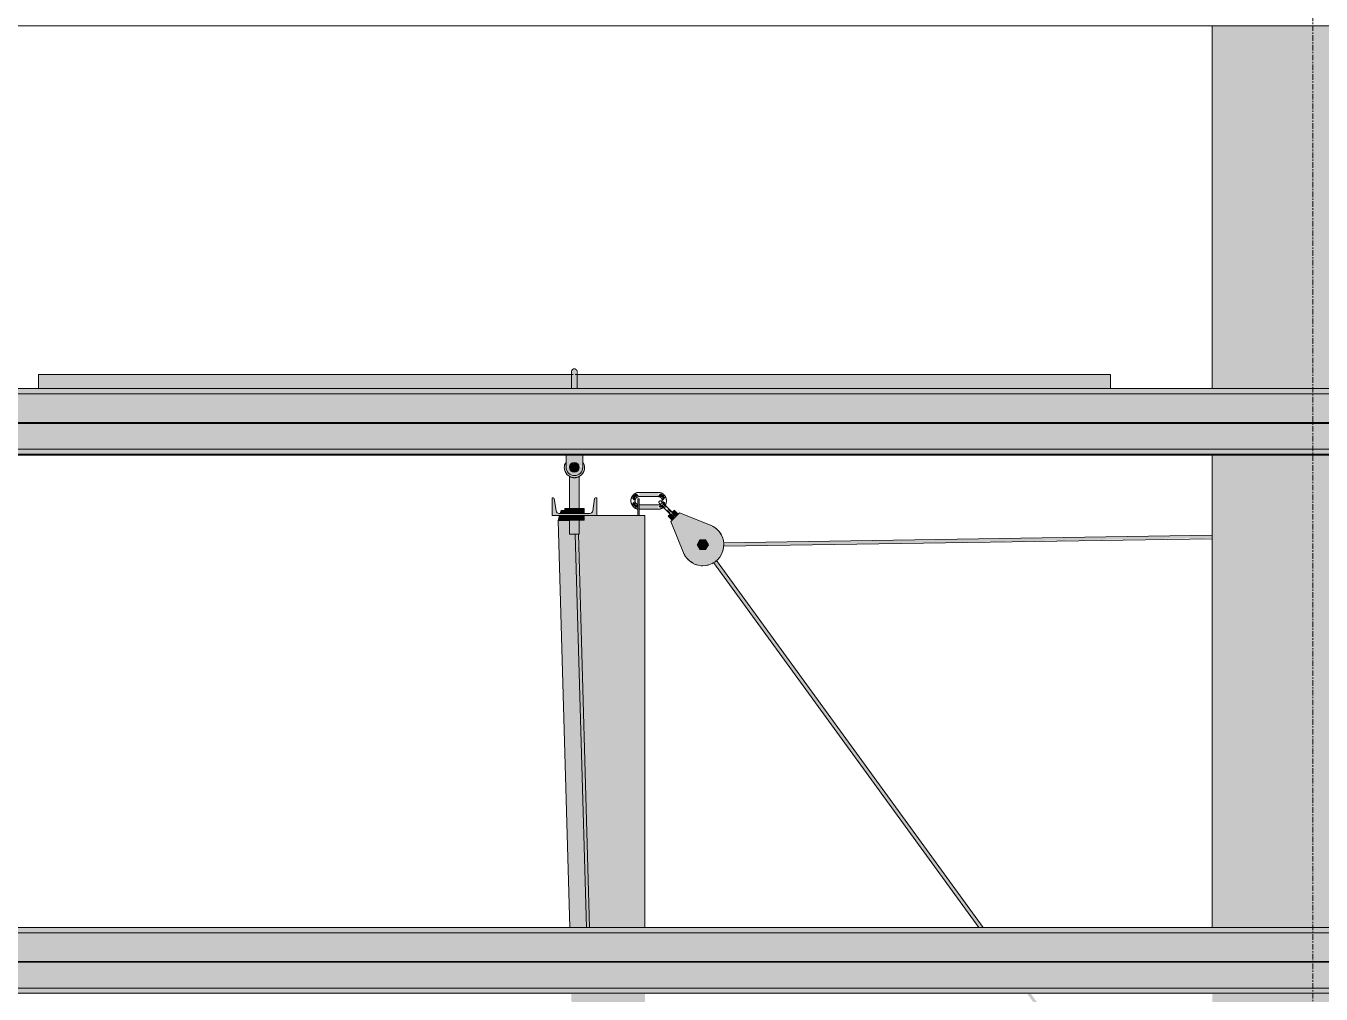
# Model space of a CAD drawing. Header units: inches. Extents: x 20426 to 92531, y -195 to 750.
# Drawn here: x 26651 to 26767, y 238.5 to 325.2 of the extents above; entities that cross this region are included whole.
import ezdxf

# ---------------------------------------------------------------- set-up
doc = ezdxf.new("R2010")
doc.units = ezdxf.units.IN
doc.header["$MEASUREMENT"] = 0
doc.linetypes.add('Grid Line 1_2_', pattern=[0.875, 0.5, -0.125, 0.125, -0.125])
for name, color, linetype, lineweight in [('A-GLAZ-CWMG', 51, 'Continuous', 9), ('Q-SPCQ', 91, 'Continuous', 9), ('S-BEAM', 12, 'Continuous', 9), ('S-COLS', 52, 'Continuous', 9), ('S-GRID', 1, 'Continuous', 9)]:
    doc.layers.add(name, color=color, linetype=linetype, lineweight=lineweight)

# ---------------------------------------------------------------- blocks, each defined once
blk = doc.blocks.new('Girt_Z - 8_D-757207-Elevation - South')
at = {"layer": 'S-BEAM'}
h = blk.add_hatch(color=256, dxfattribs=at)
h.paths.add_polyline_path([(25949.14, 244), (25971.39, 244), (25971.39, 244.48), (25890.95, 244.48), (25890.95, 244), (25914.59, 244)], flags=0)
h.paths.add_polyline_path([(24774.17, 244), (25830.8, 244), (25830.8, 244.48), (22795.77, 244.48), (22795.77, 244), (24765.53, 244)], flags=0)
h = blk.add_hatch(color=256, dxfattribs=at)
h.paths.add_polyline_path([(25707.24, 241.63), (25830.8, 241.63), (25830.8, 244), (22795.77, 244), (22795.77, 241.63), (25672.68, 241.63)], flags=0)
h.paths.add_polyline_path([(25925.06, 241.63), (25925.06, 242.13), (25971.39, 242.13), (25971.39, 244), (25890.95, 244), (25890.95, 241.63), (25914.59, 241.63)], flags=0)
h = blk.add_hatch(color=256, dxfattribs=at)
h.paths.add_polyline_path([(24808.73, 241.45), (25830.8, 241.47), (25830.8, 241.63), (22795.77, 241.63), (22795.77, 241.45), (24774.17, 241.45)], flags=0)
h.paths.add_polyline_path([(25925.06, 241.45), (25925.06, 241.63), (25890.95, 241.63), (25890.95, 241.45), (25914.59, 241.45)], flags=0)
h = blk.add_hatch(color=256, dxfattribs=at)
h.paths.add_polyline_path([(24843.29, 241.37), (25830.8, 241.41), (25830.8, 241.45), (22795.77, 241.41), (22795.77, 241.37), (24808.73, 241.37)], flags=0)
h.paths.add_polyline_path([(25925.06, 241.37), (25925.06, 241.45), (25890.95, 241.41), (25890.95, 241.37), (25914.59, 241.37)], flags=0)
h = blk.add_hatch(color=256, dxfattribs=at)
h.paths.add_polyline_path([(25629.48, 239.05), (25672.77, 239.05), (25672.77, 241.25), (25830.8, 241.25), (25830.8, 241.37), (22795.77, 241.37), (22795.77, 241.25), (22810.02, 241.25), (22810.02, 239.05), (25620.84, 239.05)], flags=0)
h.paths.add_polyline_path([(25890.95, 241.25), (25925.06, 241.25), (25925.06, 241.37), (25890.95, 241.37)], flags=0)
for points in [[(24635.94, 238.6), (25672.77, 238.6), (25672.77, 239.05), (22810.02, 239.05), (22810.02, 238.6), (24566.82, 238.6)], [(25672.77, 238.52), (25672.77, 238.6), (22810.02, 238.6), (22810.02, 238.52), (25672.68, 238.52)]]:
    blk.add_hatch(color=256, dxfattribs=at).paths.add_polyline_path(points, flags=0)
for p, q in [((22795.77, 244.48), (25830.8, 244.48)), ((22795.77, 244), (25830.8, 244)), ((22795.77, 241.45), (25830.8, 241.45)), ((22795.77, 241.37), (25830.8, 241.37)), ((22810.02, 239.05), (25672.77, 239.05)), ((22810.02, 238.6), (25672.77, 238.6))]:
    blk.add_line(p, q, dxfattribs=at)
blk = doc.blocks.new('Girt_Z - 8_D-V30-Elevation - South')
at = {"layer": 'S-BEAM'}
for points in [[(25949.14, 292.25), (25971.39, 292.25), (25971.39, 292.73), (22795.77, 292.73), (22795.77, 292.25), (25931.86, 292.25)], [(25949.14, 289.88), (25971.39, 289.88), (25971.39, 292.25), (22795.77, 292.25), (22795.77, 289.88), (25931.86, 289.88)], [(25003.12, 289.7), (25971.39, 289.72), (25971.39, 289.88), (22795.77, 289.88), (22795.77, 289.7), (24998.8, 289.7)], [(25668.36, 289.62), (25971.39, 289.66), (25971.39, 289.7), (22795.77, 289.66), (22795.77, 289.62), (25666.2, 289.62)], [(25949.14, 287.3), (25971.39, 287.3), (25971.39, 289.62), (22795.77, 289.62), (22795.77, 287.3), (25931.86, 287.3)], [(25949.14, 286.85), (25971.39, 286.85), (25971.39, 287.3), (22795.77, 287.3), (22795.77, 286.85), (25931.86, 286.85)], [(25971.39, 286.77), (25971.39, 286.85), (22795.77, 286.85), (22795.77, 286.77), (25949.14, 286.77)]]:
    blk.add_hatch(color=256, dxfattribs=at).paths.add_polyline_path(points, flags=0)
for p, q in [((22795.77, 292.73), (25971.39, 292.73)), ((22795.77, 292.25), (25971.39, 292.25)), ((22795.77, 289.7), (25971.39, 289.7)), ((22795.77, 289.62), (25971.39, 289.62)), ((22795.77, 287.3), (25971.39, 287.3)), ((22795.77, 286.85), (25971.39, 286.85)), ((22795.77, 286.77), (25971.39, 286.77))]:
    blk.add_line(p, q, dxfattribs=at)
blk = doc.blocks.new('Basketball_Backstop-Performance_Sports_Systems-3103-Ceiling_Hung - 27_-0_ to 27_-11 7_8_-V50-Elevation - South')
at = {"layer": 'Q-SPCQ'}
h = blk.add_hatch(color=256, dxfattribs=at)
h.paths.add_polyline_path([(24708.77, 292.73), (24756.53, 292.77), (24756.54, 293.64), (24756.52, 294), (24708.77, 294), (24708.77, 293.12)], flags=0)
h.paths.add_polyline_path([(24757.01, 292.73), (24804.77, 292.73), (24804.77, 294), (24756.99, 293.97), (24756.98, 293.77), (24757, 292.73)], flags=0)
h = blk.add_hatch(color=256, dxfattribs=at)
h.paths.add_polyline_path([(24756.56, 293.99), (24756.52, 293.99), (24756.54, 293.78)], flags=0)
h.paths.add_polyline_path([(24756.56, 292.73), (24756.77, 292.73), (24756.77, 294.44), (24756.56, 294.38), (24756.54, 294.21), (24756.52, 294.23), (24756.56, 293.99), (24756.53, 292.73), (24756.55, 292.73)], flags=0)
for points in [[(24756.89, 292.73), (24757, 292.73), (24756.99, 293.62), (24756.89, 294.4), (24756.77, 294.44), (24756.77, 292.73)], [(24756.77, 284.75), (24757.14, 284.84), (24757.3, 284.93), (24757.41, 285.03), (24757.55, 285.2), (24757.67, 285.61), (24757.65, 285.83), (24757.61, 285.96), (24757.52, 286.07), (24757.46, 285.42), (24757.3, 285.16), (24756.95, 284.96), (24756.57, 284.96), (24756.23, 285.16), (24756.04, 285.49), (24756.02, 286.1), (24755.98, 286.11), (24755.86, 285.69), (24755.86, 285.61), (24755.89, 285.42), (24756.12, 285.03), (24756.3, 284.88), (24756.39, 284.84), (24756.69, 284.76)], [(24756.65, 285.26), (24756.98, 285.31), (24757.14, 285.47), (24757.14, 285.91), (24756.88, 286.11), (24756.46, 286), (24756.34, 285.8), (24756.34, 285.57), (24756.46, 285.38)], [(24764.27, 283.07), (24764.27, 283.43), (24762.58, 283.38), (24762.58, 283.07)], [(24754.77, 281.37), (24758.77, 281.37), (24758.77, 282.95), (24758.57, 282.88), (24758.36, 281.67), (24758.2, 281.56), (24758.13, 281.55), (24755.27, 281.59), (24755.14, 281.73), (24755.12, 281.79), (24754.96, 282.88), (24754.77, 282.95), (24754.77, 282.67)], [(24756.33, 281.55), (24756.33, 281.99), (24755.9, 281.99), (24755.9, 281.55)], [(24756.89, 281.55), (24757.2, 281.55), (24757.2, 281.99), (24756.33, 281.99), (24756.33, 281.55)], [(24757.2, 281.55), (24757.63, 281.55), (24757.63, 281.99), (24757.2, 281.99)], [(24762.58, 281.37), (24762.58, 282.87), (24762.45, 282.87), (24762.45, 281.37)], [(24764.27, 281.94), (24764.27, 282.31), (24762.58, 282.26), (24762.58, 281.94)], [(24765.47, 281.54), (24765.53, 281.63), (24765.23, 281.94), (24765.12, 281.98), (24765.14, 281.92), (24765.23, 281.78), (24765.43, 281.66), (24765.47, 281.62)], [(24756.33, 280.94), (24756.33, 281.37), (24755.9, 281.37), (24755.9, 280.94)], [(24756.89, 280.94), (24757.2, 280.94), (24757.2, 281.37), (24756.33, 281.37), (24756.33, 280.94)], [(24757.63, 280.94), (24757.63, 281.37), (24757.2, 281.37), (24757.2, 280.94)], [(24765.53, 280.97), (24765.79, 281.22), (24765.47, 281.54), (24765.39, 281.48), (24765.36, 281.5), (24765.18, 281.32), (24765.53, 280.97)], [(24765.79, 281.22), (24766.05, 281.48), (24765.67, 281.81), (24765.54, 281.62), (24765.53, 281.58), (24765.47, 281.54), (24765.56, 281.46)], [(24768.39, 278.53), (24768.48, 278.62), (24768.44, 278.93), (24768.2, 278.99), (24768.09, 278.93), (24768.02, 278.75), (24768.14, 278.53)]]:
    blk.add_hatch(color=256, dxfattribs=at).paths.add_polyline_path(points, flags=0)
h = blk.add_hatch(color=256, dxfattribs=at)
h.paths.add_polyline_path([(24756.77, 284.94), (24757.14, 285.04), (24757.41, 285.31), (24757.52, 285.69), (24757.18, 285.78), (24757.11, 285.43), (24756.89, 285.3), (24756.6, 285.3), (24756.4, 285.48), (24756.34, 285.69), (24756.32, 285.8), (24756.02, 285.63), (24756.12, 285.31), (24756.39, 285.04), (24756.65, 284.95)], flags=0)
h.paths.add_polyline_path([(24756.02, 285.69), (24756.36, 285.82), (24756.55, 286.07), (24756.94, 286.07), (24757.52, 285.69), (24757.52, 286.77), (24756.02, 286.77), (24756.02, 285.76)], flags=0)
h = blk.add_hatch(color=256, dxfattribs=at)
h.paths.add_polyline_path([(24756.77, 279.69), (24756.77, 280.94), (24756.33, 280.94), (24756.39, 279.69), (24756.65, 279.69)], flags=0)
h.paths.add_polyline_path([(24756.36, 281.99), (24756.77, 281.99), (24756.77, 284.75), (24756.39, 284.83), (24756.33, 284.86), (24756.34, 281.99)], flags=0)
h = blk.add_hatch(color=256, dxfattribs=at)
h.paths.add_polyline_path([(24757.19, 279.69), (24757.2, 279.69), (24757.14, 280.94), (24756.77, 280.94), (24756.77, 279.69), (24757.14, 279.69)], flags=0)
h.paths.add_polyline_path([(24756.89, 281.99), (24757.2, 281.99), (24757.14, 284.83), (24756.89, 284.76), (24756.77, 284.75), (24756.77, 281.99), (24756.83, 281.99)], flags=0)
h = blk.add_hatch(color=256, dxfattribs=at)
h.paths.add_polyline_path([(24762.21, 282.94), (24762.25, 282.81), (24762.29, 282.95)], flags=0)
h.paths.add_polyline_path([(24762.29, 283.06), (24762.31, 282.95), (24762.45, 283.02), (24762.31, 283.06)], flags=0)
h.paths.add_polyline_path([(24762.15, 282.69), (24762.21, 282.94), (24762.29, 283.06), (24762.54, 283.16), (24762.34, 283.31), (24762.2, 283.28), (24762.21, 283.22), (24762.05, 283.22), (24762.06, 283.1), (24761.98, 283.07), (24761.95, 282.86), (24762.06, 282.76)], flags=0)
h = blk.add_hatch(color=256, dxfattribs=at)
h.paths.add_polyline_path([(24764.52, 283.05), (24764.39, 283.01), (24764.53, 282.98)], flags=0)
h.paths.add_polyline_path([(24764.64, 282.98), (24764.53, 282.95), (24764.6, 282.81), (24764.63, 282.95)], flags=0)
h.paths.add_polyline_path([(24764.7, 282.69), (24764.88, 282.92), (24764.86, 283.07), (24764.79, 283.05), (24764.8, 283.22), (24764.68, 283.2), (24764.64, 283.28), (24764.44, 283.32), (24764.27, 283.12), (24764.52, 283.05), (24764.64, 282.98), (24764.67, 282.81)], flags=0)
h = blk.add_hatch(color=256, dxfattribs=at)
h.paths.add_polyline_path([(24762.32, 282.32), (24762.45, 282.36), (24762.31, 282.4)], flags=0)
h.paths.add_polyline_path([(24762.2, 282.4), (24762.31, 282.42), (24762.25, 282.56), (24762.21, 282.42)], flags=0)
h.paths.add_polyline_path([(24762.41, 282.06), (24762.45, 282.17), (24762.45, 282.28), (24762.2, 282.4), (24762.13, 282.67), (24761.96, 282.45), (24761.98, 282.31), (24762.05, 282.32), (24762.05, 282.16), (24762.17, 282.18), (24762.2, 282.09), (24762.34, 282.07)], flags=0)
h = blk.add_hatch(color=256, dxfattribs=at)
h.paths.add_polyline_path([(24764.53, 282.42), (24764.62, 282.49), (24764.56, 282.49), (24764.54, 282.44)], flags=0)
h.paths.add_polyline_path([(24764.56, 282.31), (24764.52, 282.42), (24764.39, 282.36), (24764.52, 282.32)], flags=0)
h.paths.add_polyline_path([(24764.44, 282.06), (24764.64, 282.1), (24764.64, 282.16), (24764.68, 282.2), (24764.52, 282.31), (24764.3, 282.22), (24764.39, 282.11)], flags=0)
h.paths.add_polyline_path([(24764.64, 282.24), (24764.73, 282.28), (24764.69, 282.37), (24764.61, 282.33), (24764.63, 282.26)], flags=0)
h.paths.add_polyline_path([(24764.86, 282.33), (24764.9, 282.52), (24764.69, 282.67), (24764.7, 282.49), (24764.86, 282.33)], flags=0)
h = blk.add_hatch(color=256, dxfattribs=at)
h.paths.add_polyline_path([(24764.91, 281.93), (24764.91, 282.04), (24764.85, 282.12), (24764.83, 282.19), (24764.68, 282.26), (24764.64, 282.24), (24764.74, 282.13)], flags=0)
h.paths.add_polyline_path([(24764.64, 282.24), (24764.55, 282.38), (24764.56, 282.31), (24764.63, 282.25)], flags=0)
h = blk.add_hatch(color=256, dxfattribs=at)
h.paths.add_polyline_path([(24765.02, 282.04), (24764.95, 282.15), (24765.08, 282.11), (24764.86, 282.33), (24764.63, 282.38), (24764.92, 282.1)], flags=0)
h.paths.add_polyline_path([(24764.7, 282.49), (24764.57, 282.58), (24764.57, 282.49)], flags=0)
h.paths.add_polyline_path([(24764.86, 282.33), (24764.7, 282.49), (24764.63, 282.42), (24764.72, 282.38)], flags=0)
h = blk.add_hatch(color=256, dxfattribs=at)
h.paths.add_polyline_path([(24765.42, 281.46), (24765.47, 281.54), (24765.29, 281.56), (24765.39, 281.48)], flags=0)
h.paths.add_polyline_path([(24765.29, 281.56), (24765.36, 281.62), (24765.36, 281.66), (24765.01, 281.93), (24765.02, 281.9), (24764.91, 281.93), (24765.23, 281.61)], flags=0)
h = blk.add_hatch(color=256, dxfattribs=at)
h.paths.add_polyline_path([(24756.98, 222.64), (24758.47, 222.64), (24758.02, 238.52), (24756.52, 238.52), (24756.89, 225.6)], flags=0)
h.paths.add_polyline_path([(24756.89, 244.48), (24757.85, 244.48), (24756.84, 279.69), (24756.33, 279.69), (24756.33, 280.92), (24755.31, 280.92), (24756.35, 244.48)], flags=0)
h = blk.add_hatch(color=256, dxfattribs=at)
h.paths.add_polyline_path([(24755.9, 280.92), (24755.9, 280.94), (24755.9, 281.37), (24755.44, 281.37), (24755.33, 280.92), (24755.4, 280.92)], flags=0)
h.paths.add_polyline_path([(24755.49, 281.55), (24755.9, 281.55), (24755.9, 281.83), (24755.57, 281.83)], flags=0)
h = blk.add_hatch(color=256, dxfattribs=at)
h.paths.add_polyline_path([(24759.21, 222.64), (24759.77, 222.64), (24759.77, 224.75), (24758.69, 224.75), (24758.75, 222.64), (24758.91, 222.64)], flags=0)
h.paths.add_polyline_path([(24756.68, 222.64), (24756.98, 222.64), (24756.89, 224.12), (24756.45, 224.12), (24756.49, 222.64), (24756.57, 222.64)], flags=0)
h.paths.add_polyline_path([(24756.68, 224.31), (24756.93, 224.31), (24756.89, 224.75), (24756.45, 224.75), (24756.49, 224.31), (24756.57, 224.31)], flags=0)
h.paths.add_polyline_path([(24759.2, 225.25), (24759.77, 225.25), (24759.77, 238.52), (24758.3, 238.52), (24758.68, 225.25), (24758.91, 225.25)], flags=0)
h.paths.add_polyline_path([(24756.57, 225.25), (24756.9, 225.25), (24756.89, 225.69), (24756.45, 225.69), (24756.49, 225.25)], flags=0)
h.paths.add_polyline_path([(24756.68, 225.87), (24756.89, 225.87), (24756.48, 238.52), (24756.45, 238.52), (24756.49, 225.87), (24756.57, 225.87)], flags=0)
h.paths.add_polyline_path([(24759.1, 244.48), (24759.77, 244.48), (24759.77, 281.37), (24757.63, 281.37), (24757.63, 280.94), (24757.2, 280.94), (24757.14, 279.69), (24757.12, 279.69), (24758.13, 244.48), (24758.91, 244.48)], flags=0)
h = blk.add_hatch(color=256, dxfattribs=at)
h.paths.add_polyline_path([(24759.77, 222.64), (24763.08, 222.64), (24763.08, 224.76), (24760.62, 224.77), (24759.77, 224.75)], flags=0)
h.paths.add_polyline_path([(24761.85, 225.21), (24763.08, 225.25), (24763.08, 238.52), (24759.77, 238.52), (24759.77, 225.24), (24761.67, 225.22)], flags=0)
h.paths.add_polyline_path([(24760.47, 244.48), (24763.08, 244.48), (24763.08, 281.37), (24759.77, 281.37), (24759.77, 244.48), (24759.96, 244.48)], flags=0)
h = blk.add_hatch(color=256, dxfattribs=at)
h.paths.add_polyline_path([(24768.35, 276.88), (24768.81, 276.96), (24769.23, 277.14), (24769.59, 277.42), (24769.96, 277.98), (24770.06, 278.21), (24770.14, 278.66), (24770.1, 279.12), (24769.85, 279.72), (24769.71, 279.95), (24769.26, 280.33), (24768.97, 280.49), (24766.19, 281.62), (24765.39, 280.83), (24766.75, 277.64), (24767.07, 277.31), (24767.46, 277.06), (24767.89, 276.91)], flags=0)
h.paths.add_polyline_path([(24768.27, 278.31), (24767.99, 278.35), (24767.76, 278.75), (24768.05, 279.19), (24768.54, 279.15), (24768.76, 278.74), (24768.46, 278.31), (24768.33, 278.31)], flags=0)
h = blk.add_hatch(color=256, dxfattribs=at)
h.paths.add_polyline_path([(24770.13, 278.62), (24813.89, 279.35), (24813.89, 279.6), (24770.12, 278.89), (24770.13, 278.63)], flags=0)
h.paths.add_polyline_path([(24768.49, 278.64), (24768.5, 278.82), (24768.46, 278.79), (24768.48, 278.64)], flags=0)
h.paths.add_polyline_path([(24831.89, 279.56), (24909.17, 280.79), (24909.11, 280.94), (24908.86, 280.98), (24908.86, 281.05), (24877.85, 280.58), (24831.89, 279.83), (24831.89, 279.57)], flags=0)
h.paths.add_polyline_path([(24911.54, 280.83), (24911.55, 280.87), (24911.54, 280.83)], flags=0)
h = blk.add_hatch(color=256, dxfattribs=at)
h.paths.add_polyline_path([(24758.47, 222.64), (24758.75, 222.64), (24758.3, 238.52), (24758.02, 238.52), (24758.36, 226.41)], flags=0)
h.paths.add_polyline_path([(24758.13, 244.48), (24757.07, 279.69), (24756.84, 279.69), (24757.85, 244.48)], flags=0)
h = blk.add_hatch(color=256, dxfattribs=at)
h.paths.add_polyline_path([(24768.01, 278.31), (24768.52, 278.31), (24768.77, 278.75), (24768.52, 279.19), (24767.99, 279.15), (24767.76, 278.75), (24767.87, 278.57)], flags=0)
h.paths.add_polyline_path([(24768.27, 278.5), (24768.09, 278.57), (24768.02, 278.75), (24768.09, 278.93), (24768.27, 279), (24768.44, 278.93), (24768.52, 278.75), (24768.43, 278.57), (24768.33, 278.51)], flags=0)
h = blk.add_hatch(color=256, dxfattribs=at)
h.paths.add_polyline_path([(24809.27, 222.64), (24809.27, 222.64), (24797.67, 238.52), (24797.34, 238.52), (24808.95, 222.64), (24809.27, 222.64)], flags=0)
h.paths.add_polyline_path([(24793.38, 244.48), (24769.45, 277.31), (24769.25, 277.13), (24793.05, 244.48), (24793.38, 244.48)], flags=0)
for p, q in [((24756.65, 294), (24708.77, 294)), ((24708.77, 292.73), (24708.77, 294)), ((24804.77, 294), (24756.83, 294)), ((24804.77, 294), (24804.77, 292.73)), ((24756.02, 286.77), (24756.02, 285.69)), ((24757.52, 285.69), (24757.52, 286.77)), ((24756.33, 284.86), (24756.33, 281.99)), ((24756.33, 284.86), (24756.33, 281.99)), ((24757.2, 281.99), (24757.2, 284.86)), ((24757.2, 281.99), (24757.2, 284.86)), ((24764.27, 283.44), (24762.58, 283.44)), ((24762.58, 283.06), (24764.27, 283.06)), ((24754.87, 282.95), (24754.77, 282.95)), ((24754.77, 282.95), (24754.77, 281.37)), ((24755.12, 281.79), (24754.96, 282.88)), ((24755.9, 281.99), (24756.33, 281.99)), ((24755.9, 281.55), (24755.9, 281.99)), ((24756.33, 281.99), (24757.2, 281.99)), ((24756.33, 281.55), (24756.33, 281.99)), ((24757.2, 281.99), (24757.63, 281.99)), ((24757.2, 281.55), (24757.2, 281.99)), ((24757.63, 281.99), (24757.63, 281.55)), ((24758.57, 282.88), (24758.41, 281.79)), ((24758.77, 282.95), (24758.66, 282.95)), ((24758.77, 281.37), (24758.77, 282.95)), ((24762.45, 281.37), (24762.45, 282.87)), ((24762.58, 282.87), (24762.45, 282.87)), ((24762.58, 282.87), (24762.58, 281.37)), ((24764.27, 282.31), (24762.58, 282.31)), ((24762.58, 281.94), (24764.27, 281.94)), ((24754.77, 281.37), (24758.77, 281.37)), ((24755.44, 281.37), (24755.31, 280.92)), ((24755.31, 280.92), (24756.34, 280.92)), ((24755.31, 280.92), (24756.35, 244.48)), ((24758.13, 281.55), (24755.4, 281.55)), ((24755.57, 281.83), (24755.49, 281.55)), ((24755.9, 281.83), (24755.57, 281.83)), ((24755.9, 280.94), (24755.9, 281.37)), ((24756.33, 280.94), (24755.9, 280.94)), ((24756.33, 280.94), (24756.33, 281.37)), ((24756.33, 280.94), (24756.33, 279.69)), ((24757.2, 280.94), (24756.33, 280.94)), ((24757.2, 280.94), (24757.2, 281.37)), ((24757.2, 279.69), (24757.2, 280.94)), ((24757.63, 280.94), (24757.2, 280.94)), ((24757.63, 281.37), (24757.63, 280.94)), ((24758.76, 281.37), (24759.77, 281.37)), ((24759.77, 281.37), (24763.08, 281.37)), ((24763.08, 244.48), (24763.08, 281.37)), ((24765.17, 281.31), (24765.53, 280.96)), ((24765.18, 281.32), (24765.3, 281.45)), ((24765.39, 280.83), (24766.19, 281.62)), ((24765.39, 280.83), (24766.53, 278.04)), ((24765.53, 281.68), (24765.69, 281.83)), ((24766.06, 281.49), (24765.7, 281.84)), ((24768.97, 280.49), (24766.19, 281.62)), ((24756.77, 279.69), (24756.33, 279.69)), ((24757.2, 279.69), (24756.77, 279.69)), ((24757.85, 244.48), (24756.84, 279.69)), ((24758.13, 244.48), (24757.12, 279.69)), ((24813.89, 279.6), (24770.12, 278.93)), ((24768.01, 279.19), (24767.76, 278.75)), ((24767.76, 278.75), (24768.01, 278.31)), ((24768.52, 279.19), (24768.01, 279.19)), ((24768.77, 278.75), (24768.52, 279.19)), ((24768.52, 278.31), (24768.77, 278.75)), ((24770.13, 278.62), (24813.89, 279.29)), ((24768.01, 278.31), (24768.52, 278.31)), ((24793.38, 244.48), (24769.48, 277.34)), ((24769.24, 277.15), (24793, 244.48))]:
    blk.add_line(p, q, dxfattribs=at)
at = {"layer": 'Q-SPCQ', "flags": 128}
for points in [[(24756.52, 294.25), (24756.52, 294.26), (24756.52, 294.27), (24756.52, 294.28), (24756.52, 294.29), (24756.52, 294.3), (24756.52, 294.31), (24756.52, 294.32), (24756.53, 294.33), (24756.53, 294.34), (24756.53, 294.35), (24756.54, 294.36), (24756.54, 294.37), (24756.55, 294.37), (24756.55, 294.38), (24756.56, 294.39), (24756.56, 294.4), (24756.57, 294.41), (24756.58, 294.41), (24756.58, 294.42), (24756.59, 294.43), (24756.6, 294.44), (24756.61, 294.44), (24756.61, 294.45), (24756.62, 294.45), (24756.63, 294.46), (24756.64, 294.47), (24756.65, 294.47), (24756.66, 294.48), (24756.67, 294.48), (24756.67, 294.48), (24756.68, 294.49), (24756.69, 294.49), (24756.7, 294.49), (24756.71, 294.49), (24756.72, 294.5), (24756.73, 294.5), (24756.74, 294.5), (24756.75, 294.5), (24756.76, 294.5), (24756.77, 294.5)], [(24756.52, 294.25), (24756.52, 294.26), (24756.52, 294.27), (24756.52, 294.28), (24756.52, 294.29), (24756.52, 294.3), (24756.52, 294.31), (24756.52, 294.32), (24756.53, 294.33), (24756.53, 294.34), (24756.53, 294.35), (24756.54, 294.36), (24756.54, 294.37), (24756.55, 294.37), (24756.55, 294.38), (24756.56, 294.39), (24756.56, 294.4), (24756.57, 294.41), (24756.58, 294.41), (24756.58, 294.42), (24756.59, 294.43), (24756.6, 294.44), (24756.61, 294.44), (24756.61, 294.45), (24756.62, 294.45), (24756.63, 294.46), (24756.64, 294.47), (24756.65, 294.47), (24756.66, 294.48), (24756.67, 294.48), (24756.67, 294.48), (24756.68, 294.49), (24756.69, 294.49), (24756.7, 294.49), (24756.71, 294.49), (24756.72, 294.5), (24756.73, 294.5), (24756.74, 294.5), (24756.75, 294.5), (24756.76, 294.5), (24756.77, 294.5)], [(24756.52, 294.23), (24756.52, 294.24), (24756.52, 294.25), (24756.52, 294.25)], [(24756.52, 294.25), (24756.52, 294.25), (24756.52, 294.24), (24756.52, 294.24)], [(24756.52, 293.97), (24756.52, 294.01), (24756.52, 294.05), (24756.52, 294.08), (24756.52, 294.11), (24756.52, 294.14), (24756.52, 294.17), (24756.52, 294.19), (24756.52, 294.21), (24756.52, 294.22), (24756.52, 294.23), (24756.52, 294.24), (24756.52, 294.25), (24756.52, 294.25)], [(24756.52, 294.25), (24756.52, 294.25), (24756.52, 294.24), (24756.52, 294.24), (24756.52, 294.22), (24756.52, 294.21), (24756.52, 294.19), (24756.52, 294.17), (24756.52, 294.15), (24756.52, 294.12), (24756.52, 294.09), (24756.52, 294.06), (24756.52, 294.02), (24756.52, 293.99), (24756.52, 293.94), (24756.52, 293.9), (24756.52, 293.85), (24756.52, 293.81), (24756.52, 293.75), (24756.52, 293.7), (24756.52, 293.64), (24756.52, 293.58), (24756.52, 293.52), (24756.52, 293.46), (24756.52, 293.4), (24756.52, 293.33), (24756.52, 293.26), (24756.52, 293.19), (24756.52, 293.12), (24756.52, 293.05), (24756.52, 292.97), (24756.52, 292.9), (24756.52, 292.82), (24756.52, 292.75)], [(24756.52, 294.01), (24756.52, 294.05), (24756.52, 294.08), (24756.52, 294.11), (24756.52, 294.14), (24756.52, 294.17)], [(24756.52, 294.17), (24756.52, 294.15), (24756.52, 294.12), (24756.52, 294.09), (24756.52, 294.06), (24756.52, 294.02), (24756.52, 293.99)], [(24756.77, 294.5), (24756.78, 294.5), (24756.79, 294.5), (24756.8, 294.5), (24756.81, 294.5), (24756.81, 294.5), (24756.82, 294.49), (24756.83, 294.49), (24756.84, 294.49), (24756.85, 294.48), (24756.86, 294.48), (24756.87, 294.48), (24756.88, 294.47), (24756.89, 294.47), (24756.9, 294.46), (24756.91, 294.46), (24756.91, 294.45), (24756.92, 294.44), (24756.93, 294.44), (24756.94, 294.43), (24756.94, 294.42), (24756.95, 294.42), (24756.96, 294.41), (24756.96, 294.4), (24756.97, 294.39)], [(24756.77, 294.5), (24756.78, 294.5), (24756.79, 294.5), (24756.8, 294.5), (24756.81, 294.5), (24756.81, 294.5), (24756.82, 294.49), (24756.83, 294.49), (24756.84, 294.49), (24756.85, 294.48), (24756.86, 294.48), (24756.87, 294.48), (24756.88, 294.47), (24756.89, 294.47), (24756.9, 294.46), (24756.91, 294.46), (24756.91, 294.45), (24756.92, 294.44), (24756.93, 294.44), (24756.94, 294.43), (24756.94, 294.42), (24756.95, 294.42), (24756.96, 294.41), (24756.96, 294.4), (24756.97, 294.39), (24756.98, 294.39), (24756.98, 294.38), (24756.99, 294.37), (24756.99, 294.36), (24756.99, 294.35), (24757, 294.34), (24757, 294.33), (24757, 294.32), (24757.01, 294.31), (24757.01, 294.3), (24757.01, 294.29), (24757.01, 294.28), (24757.01, 294.27), (24757.01, 294.26), (24757.02, 294.25), (24757.02, 294.25)], [(24756.98, 294.39), (24756.98, 294.38), (24756.99, 294.37), (24756.99, 294.36), (24756.99, 294.35), (24757, 294.34), (24757, 294.33), (24757, 294.32), (24757.01, 294.31), (24757.01, 294.3), (24757.01, 294.29), (24757.01, 294.28), (24757.01, 294.27), (24757.01, 294.26), (24757.02, 294.25), (24757.02, 294.25)], [(24757.02, 294.23), (24757.02, 294.24), (24757.02, 294.25), (24757.02, 294.25)], [(24757.02, 294.25), (24757.02, 294.25), (24757.02, 294.24), (24757.02, 294.24)], [(24757.02, 292.73), (24757.02, 292.8), (24757.02, 292.88), (24757.02, 292.95), (24757.02, 293.03), (24757.02, 293.1), (24757.02, 293.17), (24757.02, 293.24), (24757.02, 293.31), (24757.02, 293.38), (24757.02, 293.44), (24757.02, 293.51), (24757.02, 293.57), (24757.02, 293.63), (24757.02, 293.68), (24757.02, 293.74), (24757.02, 293.79), (24757.02, 293.84), (24757.02, 293.89), (24757.02, 293.93), (24757.02, 293.97), (24757.02, 294.01), (24757.02, 294.05), (24757.02, 294.08), (24757.02, 294.11), (24757.02, 294.14), (24757.02, 294.17), (24757.02, 294.19), (24757.02, 294.21), (24757.02, 294.22), (24757.02, 294.23), (24757.02, 294.24), (24757.02, 294.25), (24757.02, 294.25)], [(24757.02, 294.25), (24757.02, 294.25), (24757.02, 294.24), (24757.02, 294.24), (24757.02, 294.22), (24757.02, 294.21), (24757.02, 294.19), (24757.02, 294.17), (24757.02, 294.15), (24757.02, 294.12), (24757.02, 294.09), (24757.02, 294.06), (24757.02, 294.02), (24757.02, 293.99)], [(24757.02, 294.01), (24757.02, 294.05), (24757.02, 294.08), (24757.02, 294.11), (24757.02, 294.14), (24757.02, 294.17)], [(24757.02, 294.17), (24757.02, 294.15), (24757.02, 294.12), (24757.02, 294.09), (24757.02, 294.06), (24757.02, 294.02), (24757.02, 293.99)], [(24762.58, 283.44), (24762.55, 283.44), (24762.52, 283.44), (24762.49, 283.43), (24762.46, 283.43), (24762.43, 283.42), (24762.4, 283.42), (24762.37, 283.41), (24762.34, 283.4), (24762.31, 283.39), (24762.29, 283.38), (24762.26, 283.37), (24762.23, 283.35), (24762.21, 283.34), (24762.18, 283.32), (24762.15, 283.31), (24762.13, 283.29), (24762.11, 283.27), (24762.08, 283.25), (24762.06, 283.23), (24762.04, 283.21), (24762.02, 283.19), (24762, 283.17), (24761.98, 283.14), (24761.96, 283.12), (24761.95, 283.09), (24761.93, 283.07), (24761.92, 283.04), (24761.9, 283.01), (24761.89, 282.99), (24761.88, 282.96), (24761.87, 282.93), (24761.86, 282.9), (24761.85, 282.87), (24761.84, 282.84), (24761.84, 282.81), (24761.83, 282.79), (24761.83, 282.76), (24761.83, 282.73), (24761.83, 282.7), (24761.83, 282.69)], [(24762.2, 282.69), (24762.2, 282.7), (24762.2, 282.72), (24762.21, 282.73), (24762.21, 282.75), (24762.21, 282.76), (24762.21, 282.78), (24762.22, 282.79), (24762.22, 282.81), (24762.23, 282.82), (24762.23, 282.83), (24762.24, 282.85), (24762.25, 282.86), (24762.25, 282.87), (24762.26, 282.89), (24762.27, 282.9), (24762.28, 282.91), (24762.29, 282.92), (24762.3, 282.93), (24762.31, 282.95), (24762.32, 282.96), (24762.33, 282.97), (24762.34, 282.98), (24762.35, 282.99), (24762.36, 282.99), (24762.38, 283), (24762.39, 283.01), (24762.4, 283.02), (24762.41, 283.03), (24762.43, 283.03), (24762.44, 283.04), (24762.46, 283.04), (24762.47, 283.05), (24762.48, 283.05), (24762.5, 283.05), (24762.51, 283.06), (24762.53, 283.06), (24762.54, 283.06), (24762.56, 283.06), (24762.57, 283.06), (24762.58, 283.06)], [(24765.02, 282.69), (24765.01, 282.72), (24765.01, 282.75), (24765.01, 282.78), (24765.01, 282.81), (24765, 282.84), (24764.99, 282.87), (24764.99, 282.89), (24764.98, 282.92), (24764.97, 282.95), (24764.96, 282.98), (24764.94, 283.01), (24764.93, 283.03), (24764.92, 283.06), (24764.9, 283.09), (24764.88, 283.11), (24764.87, 283.14), (24764.85, 283.16), (24764.83, 283.18), (24764.81, 283.2), (24764.79, 283.23), (24764.77, 283.25), (24764.74, 283.27), (24764.72, 283.28), (24764.7, 283.3), (24764.67, 283.32), (24764.64, 283.33), (24764.62, 283.35), (24764.59, 283.36), (24764.56, 283.38), (24764.54, 283.39), (24764.51, 283.4), (24764.48, 283.41), (24764.45, 283.41), (24764.42, 283.42), (24764.39, 283.43), (24764.36, 283.43), (24764.33, 283.43), (24764.3, 283.44), (24764.27, 283.44), (24764.27, 283.44)], [(24764.27, 283.06), (24764.28, 283.06), (24764.3, 283.06), (24764.31, 283.06), (24764.32, 283.06), (24764.34, 283.05), (24764.35, 283.05), (24764.37, 283.05), (24764.38, 283.04), (24764.4, 283.04), (24764.41, 283.03), (24764.42, 283.03), (24764.44, 283.02), (24764.45, 283.01), (24764.46, 283.01), (24764.48, 283), (24764.49, 282.99), (24764.5, 282.98), (24764.51, 282.97), (24764.52, 282.96), (24764.53, 282.95), (24764.54, 282.94), (24764.55, 282.93), (24764.56, 282.91), (24764.57, 282.9), (24764.58, 282.89), (24764.59, 282.88), (24764.6, 282.86), (24764.6, 282.85), (24764.61, 282.84), (24764.61, 282.82), (24764.62, 282.81), (24764.62, 282.8), (24764.63, 282.78), (24764.63, 282.77), (24764.63, 282.75), (24764.64, 282.74), (24764.64, 282.72), (24764.64, 282.71), (24764.64, 282.69), (24764.64, 282.69)], [(24761.83, 282.69), (24761.83, 282.66), (24761.83, 282.63), (24761.83, 282.6), (24761.84, 282.57), (24761.84, 282.54), (24761.85, 282.51), (24761.86, 282.48), (24761.87, 282.45), (24761.88, 282.42), (24761.89, 282.4), (24761.9, 282.37), (24761.91, 282.34), (24761.93, 282.31), (24761.94, 282.29), (24761.96, 282.26), (24761.98, 282.24), (24761.99, 282.22), (24762.01, 282.19), (24762.03, 282.17), (24762.06, 282.15), (24762.08, 282.13), (24762.1, 282.11), (24762.12, 282.09), (24762.15, 282.07), (24762.17, 282.06), (24762.2, 282.04), (24762.22, 282.03), (24762.25, 282.01), (24762.28, 282), (24762.31, 281.99), (24762.33, 281.98), (24762.36, 281.97), (24762.39, 281.96), (24762.42, 281.95), (24762.45, 281.95)], [(24762.45, 282.34), (24762.43, 282.34), (24762.42, 282.35), (24762.4, 282.35), (24762.39, 282.36), (24762.38, 282.37), (24762.37, 282.38), (24762.35, 282.39), (24762.34, 282.4), (24762.33, 282.41), (24762.32, 282.42), (24762.31, 282.43), (24762.3, 282.44), (24762.29, 282.45), (24762.28, 282.46), (24762.27, 282.47), (24762.26, 282.48), (24762.25, 282.5), (24762.25, 282.51), (24762.24, 282.52), (24762.23, 282.54), (24762.23, 282.55), (24762.22, 282.57), (24762.22, 282.58), (24762.21, 282.59), (24762.21, 282.61), (24762.21, 282.62), (24762.21, 282.64), (24762.2, 282.65), (24762.2, 282.67), (24762.2, 282.68), (24762.2, 282.69)], [(24764.53, 282.42), (24764.52, 282.41), (24764.5, 282.4), (24764.49, 282.39), (24764.48, 282.38), (24764.47, 282.37), (24764.46, 282.36), (24764.44, 282.36), (24764.43, 282.35), (24764.41, 282.34), (24764.4, 282.34), (24764.39, 282.33), (24764.37, 282.33), (24764.36, 282.32), (24764.34, 282.32), (24764.33, 282.32), (24764.31, 282.32), (24764.3, 282.31), (24764.28, 282.31), (24764.27, 282.31), (24764.27, 282.31)], [(24764.27, 281.94), (24764.3, 281.94), (24764.33, 281.94), (24764.36, 281.94), (24764.38, 281.95), (24764.41, 281.95), (24764.44, 281.96), (24764.47, 281.97), (24764.5, 281.98), (24764.53, 281.99), (24764.56, 282), (24764.58, 282.01), (24764.61, 282.02), (24764.64, 282.04), (24764.66, 282.05), (24764.69, 282.07), (24764.71, 282.09), (24764.74, 282.1)], [(24764.38, 282.46), (24764.37, 282.47), (24764.37, 282.47), (24764.37, 282.47), (24764.36, 282.48), (24764.36, 282.48), (24764.36, 282.49), (24764.36, 282.49), (24764.35, 282.49), (24764.35, 282.5), (24764.35, 282.5), (24764.35, 282.51), (24764.35, 282.51), (24764.34, 282.52), (24764.34, 282.52), (24764.34, 282.53), (24764.34, 282.53), (24764.34, 282.54), (24764.34, 282.54), (24764.34, 282.55), (24764.34, 282.55), (24764.34, 282.56), (24764.34, 282.56), (24764.34, 282.57), (24764.34, 282.57), (24764.34, 282.58), (24764.34, 282.58), (24764.34, 282.59), (24764.35, 282.59), (24764.35, 282.6), (24764.35, 282.6), (24764.35, 282.61), (24764.35, 282.61), (24764.36, 282.61), (24764.36, 282.62), (24764.36, 282.62), (24764.37, 282.63), (24764.37, 282.63), (24764.37, 282.63), (24764.38, 282.64), (24764.38, 282.64)], [(24764.38, 282.64), (24764.38, 282.64), (24764.38, 282.65), (24764.39, 282.65), (24764.39, 282.65), (24764.4, 282.65), (24764.4, 282.66), (24764.4, 282.66), (24764.41, 282.66), (24764.41, 282.66), (24764.42, 282.67), (24764.42, 282.67), (24764.43, 282.67), (24764.43, 282.67), (24764.44, 282.67), (24764.44, 282.67), (24764.45, 282.67), (24764.45, 282.68), (24764.46, 282.68), (24764.46, 282.68), (24764.47, 282.68), (24764.47, 282.68), (24764.48, 282.68), (24764.48, 282.67), (24764.49, 282.67), (24764.49, 282.67), (24764.5, 282.67), (24764.5, 282.67), (24764.51, 282.67), (24764.51, 282.67), (24764.51, 282.67), (24764.52, 282.66), (24764.52, 282.66), (24764.53, 282.66), (24764.53, 282.66), (24764.54, 282.65), (24764.54, 282.65), (24764.54, 282.65), (24764.55, 282.64), (24764.55, 282.64), (24764.55, 282.64)], [(24764.5, 282.34), (24764.48, 282.35), (24764.47, 282.37), (24764.46, 282.38), (24764.45, 282.39), (24764.44, 282.4), (24764.43, 282.41), (24764.42, 282.42), (24764.41, 282.43), (24764.4, 282.43), (24764.4, 282.44), (24764.39, 282.45), (24764.39, 282.45), (24764.38, 282.45), (24764.38, 282.46), (24764.38, 282.46), (24764.38, 282.46), (24764.38, 282.46)], [(24764.38, 282.46), (24764.38, 282.46), (24764.38, 282.46), (24764.38, 282.46), (24764.38, 282.46), (24764.39, 282.45), (24764.39, 282.45), (24764.4, 282.44), (24764.4, 282.44), (24764.41, 282.43), (24764.42, 282.42), (24764.43, 282.41), (24764.44, 282.4), (24764.45, 282.39), (24764.46, 282.38), (24764.47, 282.37), (24764.48, 282.36), (24764.49, 282.34), (24764.51, 282.33), (24764.52, 282.32), (24764.54, 282.3), (24764.55, 282.29), (24764.57, 282.27), (24764.59, 282.25), (24764.6, 282.24), (24764.62, 282.22), (24764.64, 282.2), (24764.66, 282.18), (24764.68, 282.16), (24764.69, 282.14), (24764.71, 282.12), (24764.73, 282.1), (24764.75, 282.08), (24764.77, 282.06), (24764.8, 282.04), (24764.82, 282.02), (24764.84, 282), (24764.86, 281.98), (24764.88, 281.96), (24764.9, 281.94), (24764.91, 281.93)], [(24765.08, 282.11), (24765.06, 282.13), (24765.04, 282.15), (24765.02, 282.17), (24765, 282.19), (24764.98, 282.21), (24764.96, 282.23), (24764.94, 282.26), (24764.92, 282.28), (24764.9, 282.3), (24764.88, 282.32), (24764.86, 282.33), (24764.84, 282.35), (24764.82, 282.37), (24764.8, 282.39), (24764.78, 282.41), (24764.77, 282.43), (24764.75, 282.44), (24764.73, 282.46), (24764.72, 282.47), (24764.7, 282.49), (24764.69, 282.5), (24764.67, 282.52), (24764.66, 282.53), (24764.65, 282.54), (24764.64, 282.56), (24764.63, 282.57), (24764.62, 282.58), (24764.61, 282.59), (24764.6, 282.59), (24764.59, 282.6), (24764.58, 282.61), (24764.58, 282.62), (24764.57, 282.62), (24764.56, 282.63), (24764.56, 282.63), (24764.56, 282.63), (24764.56, 282.64), (24764.55, 282.64), (24764.55, 282.64)], [(24764.55, 282.64), (24764.55, 282.64), (24764.55, 282.64), (24764.56, 282.64), (24764.56, 282.63), (24764.56, 282.63), (24764.57, 282.62), (24764.57, 282.62), (24764.58, 282.61), (24764.59, 282.61), (24764.59, 282.6), (24764.6, 282.59), (24764.61, 282.58), (24764.62, 282.57), (24764.63, 282.56), (24764.65, 282.55), (24764.66, 282.53)], [(24764.58, 282.49), (24764.57, 282.48), (24764.57, 282.46), (24764.56, 282.45), (24764.55, 282.44)], [(24764.64, 282.69), (24764.64, 282.67), (24764.64, 282.66), (24764.64, 282.64), (24764.64, 282.63), (24764.63, 282.61), (24764.63, 282.6), (24764.63, 282.58), (24764.62, 282.57)], [(24764.91, 281.93), (24764.89, 281.95), (24764.86, 281.97), (24764.84, 282), (24764.82, 282.02), (24764.8, 282.04), (24764.78, 282.06), (24764.76, 282.08), (24764.74, 282.1), (24764.72, 282.12), (24764.7, 282.14), (24764.68, 282.16)], [(24764.87, 282.32), (24764.89, 282.3), (24764.91, 282.28), (24764.93, 282.26), (24764.95, 282.24), (24764.97, 282.22), (24764.99, 282.2), (24765.01, 282.18), (24765.04, 282.16), (24765.06, 282.14), (24765.08, 282.11), (24765.08, 282.11)], [(24764.91, 282.31), (24764.93, 282.33), (24764.94, 282.36), (24764.95, 282.39), (24764.96, 282.42), (24764.97, 282.44), (24764.98, 282.47), (24764.99, 282.5), (24765, 282.53), (24765, 282.56), (24765.01, 282.59), (24765.01, 282.62), (24765.01, 282.65), (24765.02, 282.68), (24765.02, 282.69)], [(24764.91, 281.93), (24764.93, 281.91), (24764.95, 281.89), (24764.97, 281.87), (24764.99, 281.85), (24765.01, 281.83), (24765.03, 281.81), (24765.05, 281.79), (24765.07, 281.77), (24765.09, 281.75), (24765.11, 281.73), (24765.13, 281.71), (24765.15, 281.69), (24765.17, 281.67), (24765.19, 281.65), (24765.21, 281.63), (24765.22, 281.62), (24765.24, 281.6), (24765.26, 281.58), (24765.27, 281.57), (24765.29, 281.55), (24765.3, 281.54), (24765.32, 281.52), (24765.33, 281.51), (24765.34, 281.5), (24765.35, 281.49), (24765.36, 281.47), (24765.37, 281.46), (24765.38, 281.45), (24765.39, 281.45), (24765.4, 281.44), (24765.41, 281.43), (24765.41, 281.42), (24765.42, 281.42), (24765.43, 281.41), (24765.43, 281.41), (24765.43, 281.41), (24765.43, 281.4), (24765.44, 281.4), (24765.44, 281.4)], [(24765.33, 281.51), (24765.32, 281.52), (24765.31, 281.53), (24765.29, 281.55), (24765.28, 281.56), (24765.26, 281.58), (24765.24, 281.59), (24765.23, 281.61), (24765.21, 281.63), (24765.19, 281.65), (24765.17, 281.66), (24765.16, 281.68), (24765.14, 281.7), (24765.12, 281.72), (24765.1, 281.74), (24765.08, 281.76), (24765.06, 281.78), (24765.04, 281.8), (24765.02, 281.82), (24765, 281.84), (24764.98, 281.86), (24764.95, 281.88), (24764.93, 281.91), (24764.91, 281.93), (24764.91, 281.93)], [(24765.08, 282.11), (24765.1, 282.09), (24765.13, 282.07), (24765.15, 282.05), (24765.17, 282.02), (24765.19, 282), (24765.21, 281.98), (24765.23, 281.96), (24765.25, 281.94), (24765.27, 281.92), (24765.29, 281.9), (24765.31, 281.88), (24765.33, 281.86), (24765.35, 281.85), (24765.36, 281.83), (24765.38, 281.81), (24765.4, 281.79), (24765.42, 281.78), (24765.43, 281.76), (24765.45, 281.74), (24765.46, 281.73), (24765.48, 281.71), (24765.49, 281.7), (24765.51, 281.69)], [(24765.61, 281.58), (24765.61, 281.58), (24765.61, 281.58), (24765.61, 281.58), (24765.61, 281.59), (24765.6, 281.59), (24765.6, 281.59), (24765.59, 281.6), (24765.59, 281.61), (24765.58, 281.61), (24765.57, 281.62), (24765.56, 281.63), (24765.55, 281.64), (24765.54, 281.65), (24765.53, 281.66), (24765.52, 281.67), (24765.51, 281.68), (24765.5, 281.7), (24765.48, 281.71), (24765.47, 281.72), (24765.45, 281.74), (24765.44, 281.75), (24765.42, 281.77), (24765.4, 281.79), (24765.39, 281.8), (24765.37, 281.82), (24765.35, 281.84), (24765.33, 281.86), (24765.31, 281.88), (24765.3, 281.9), (24765.28, 281.92), (24765.26, 281.94), (24765.24, 281.96), (24765.21, 281.98), (24765.19, 282), (24765.17, 282.02), (24765.15, 282.04), (24765.13, 282.06), (24765.11, 282.08), (24765.09, 282.1), (24765.08, 282.11)], [(24765.44, 281.4), (24765.44, 281.4), (24765.44, 281.4), (24765.43, 281.41), (24765.43, 281.41), (24765.43, 281.41), (24765.42, 281.42), (24765.42, 281.42), (24765.41, 281.43), (24765.4, 281.44), (24765.39, 281.44), (24765.39, 281.45), (24765.38, 281.46), (24765.37, 281.47)], [(24765.61, 281.4), (24765.61, 281.4), (24765.61, 281.39), (24765.6, 281.39), (24765.6, 281.39), (24765.59, 281.39), (24765.59, 281.38), (24765.59, 281.38), (24765.58, 281.38), (24765.58, 281.38), (24765.57, 281.37), (24765.57, 281.37), (24765.56, 281.37), (24765.56, 281.37), (24765.55, 281.37), (24765.55, 281.37), (24765.54, 281.37), (24765.54, 281.37), (24765.53, 281.37), (24765.53, 281.37), (24765.52, 281.37), (24765.52, 281.37), (24765.51, 281.37), (24765.51, 281.37), (24765.5, 281.37), (24765.5, 281.37), (24765.49, 281.37), (24765.49, 281.37), (24765.48, 281.37), (24765.48, 281.37), (24765.47, 281.38), (24765.47, 281.38), (24765.47, 281.38), (24765.46, 281.38), (24765.46, 281.39), (24765.45, 281.39), (24765.45, 281.39), (24765.45, 281.39), (24765.44, 281.4), (24765.44, 281.4), (24765.44, 281.4)], [(24765.54, 281.65), (24765.55, 281.64), (24765.56, 281.63), (24765.57, 281.62), (24765.58, 281.61), (24765.58, 281.61), (24765.59, 281.6), (24765.6, 281.6), (24765.6, 281.59), (24765.61, 281.59), (24765.61, 281.58), (24765.61, 281.58), (24765.61, 281.58), (24765.61, 281.58)], [(24765.61, 281.58), (24765.62, 281.57), (24765.62, 281.57), (24765.62, 281.57), (24765.63, 281.56), (24765.63, 281.56), (24765.63, 281.55), (24765.63, 281.55), (24765.64, 281.55), (24765.64, 281.54), (24765.64, 281.54), (24765.64, 281.53), (24765.64, 281.53), (24765.65, 281.52), (24765.65, 281.52), (24765.65, 281.51), (24765.65, 281.51), (24765.65, 281.5), (24765.65, 281.5), (24765.65, 281.49), (24765.65, 281.49), (24765.65, 281.48), (24765.65, 281.48), (24765.65, 281.47), (24765.65, 281.47), (24765.65, 281.46), (24765.65, 281.46), (24765.64, 281.45), (24765.64, 281.45), (24765.64, 281.44), (24765.64, 281.44), (24765.64, 281.44), (24765.64, 281.43), (24765.63, 281.43), (24765.63, 281.42), (24765.63, 281.42), (24765.62, 281.41), (24765.62, 281.41), (24765.62, 281.41), (24765.61, 281.4), (24765.61, 281.4)]]:
    blk.add_lwpolyline(points, dxfattribs=at)
at = {"layer": 'Q-SPCQ'}
for centre, radius, start, end in [((24756.77, 285.66), 0.906, 150, 180), ((24756.77, 285.66), 0.906, 180, 0), ((24756.77, 285.69), 0.75, 180, 0), ((24756.77, 285.69), 0.438, 0, 180), ((24756.77, 285.69), 0.438, 180, 0), ((24756.77, 285.66), 0.906, 0, 30), ((24754.87, 282.86), 0.09, 8.6582, 90), ((24758.66, 282.86), 0.09, 90, 171.3418), ((24755.4, 281.83), 0.28, 188.6582, 270), ((24758.13, 281.83), 0.28, 270, 351.3418), ((24768.27, 278.75), 1.88, 202.1972, 67.8028), ((24768.27, 278.75), 1.87, 57.5798, 63.6555), ((24768.27, 278.75), 1.88, 45, 49.0296), ((24768.27, 278.75), 1.87, 42.4188, 45), ((24768.27, 278.75), 1.88, 27.8374, 34.3763), ((24768.27, 278.75), 0.25, 45, 225), ((24768.27, 278.75), 0.25, 150, 227.1002), ((24768.27, 278.75), 0.25, 225, 45), ((24768.27, 278.75), 0.25, 90, 120), ((24768.27, 278.75), 0.25, 240, 270), ((24768.27, 278.75), 0.25, 60, 90), ((24768.27, 278.75), 0.25, 270, 300), ((24768.27, 278.75), 0.25, 330, 45), ((24768.27, 278.75), 1.88, 15, 19.6774), ((24768.27, 278.75), 1.88, 345, 349.9261), ((24768.27, 278.75), 1.88, 0, 4.8942), ((24768.27, 278.75), 1.87, 206.3445, 212.9922), ((24768.27, 278.75), 1.87, 220.9704, 225), ((24768.27, 278.75), 1.88, 225, 227.5812), ((24768.27, 278.75), 1.87, 330, 334.4034), ((24768.27, 278.75), 1.87, 235.6237, 242.1626), ((24768.27, 278.75), 1.88, 250.3226, 255), ((24768.27, 278.75), 1.88, 265.1058, 270), ((24768.27, 278.75), 1.88, 280.0739, 285), ((24768.27, 278.75), 1.88, 295.5966, 300)]:
    blk.add_arc(centre, radius, start, end, dxfattribs=at)
for points, knots in [([(24756.48, 284.79), (24756.48, 284.8), (24756.47, 284.8), (24756.45, 284.81), (24756.43, 284.81), (24756.41, 284.82), (24756.4, 284.83), (24756.39, 284.83), (24756.39, 284.83)], [0.2222222, 0.2222222, 0.2222222, 0.2222222, 0.2361111, 0.25, 0.2777778, 0.3055556, 0.3194444, 0.3333333, 0.3333333, 0.3333333, 0.3333333]), ([(24756.77, 284.75), (24756.74, 284.75), (24756.7, 284.75), (24756.65, 284.76), (24756.61, 284.76), (24756.58, 284.77), (24756.56, 284.77), (24756.55, 284.78)], [0, 0, 0, 0, 0.0555556, 0.0833333, 0.1111111, 0.1388889, 0.1642403, 0.1642403, 0.1642403, 0.1642403]), ([(24756.89, 284.76), (24756.89, 284.76), (24756.87, 284.76), (24756.83, 284.75), (24756.79, 284.75), (24756.77, 284.75)], [0.90599747, 0.90599747, 0.90599747, 0.90599747, 0.91666667, 0.94444444, 1, 1, 1, 1]), ([(24756.98, 284.78), (24756.97, 284.77), (24756.95, 284.77), (24756.93, 284.76), (24756.92, 284.76)], [0.83575968, 0.83575968, 0.83575968, 0.83575968, 0.86111111, 0.88888889, 0.88888889, 0.88888889, 0.88888889]), ([(24757.14, 284.83), (24757.14, 284.83), (24757.13, 284.83), (24757.12, 284.82), (24757.1, 284.81), (24757.08, 284.81), (24757.06, 284.8), (24757.05, 284.8), (24757.05, 284.79)], [0.6666667, 0.6666667, 0.6666667, 0.6666667, 0.6805556, 0.6944444, 0.7222222, 0.75, 0.7638889, 0.7777778, 0.7777778, 0.7777778, 0.7777778])]:
    blk.add_open_spline(points, degree=3, knots=knots, dxfattribs=at)
blk = doc.blocks.new('Rectangular Mullion - Profile_Polycarbonate_Upper and left-839480-Elevation - South')
at = {"layer": 'A-GLAZ-CWMG'}
blk.add_line((25981.51, 325.2), (22795.77, 325.2), dxfattribs=at)

msp = doc.modelspace()

# ---------------------------------------------------------------- hatches: boundary and pattern name
at = {"layer": 'S-COLS'}
h = msp.add_hatch(color=256, dxfattribs=at)
h.paths.add_polyline_path([(26757.21, 196.23), (26775.21, 196.23), (26775.21, 238.52), (26757.21, 238.52), (26757.21, 198.28)], flags=0)
h.paths.add_polyline_path([(26775.21, 244.48), (26775.21, 286.77), (26757.21, 286.77), (26757.21, 244.48)], flags=0)
h.paths.add_polyline_path([(26775.21, 292.73), (26775.21, 325.2), (26757.21, 325.2), (26757.21, 292.73)], flags=0)

# ---------------------------------------------------------------- linework, layer by layer
for p, q in [((26757.21, 292.73), (26757.21, 325.2)), ((26757.21, 244.48), (26757.21, 286.77))]:
    msp.add_line(p, q, dxfattribs=at)
at = {"layer": 'S-GRID', "linetype": 'Grid Line 1_2_'}
msp.add_line((26766.21, -132), (26766.21, 573.76), dxfattribs=at)

# ---------------------------------------------------------------- block references
at = {"layer": 'A-GLAZ-CWMG'}
msp.add_blockref('Rectangular Mullion - Profile_Polycarbonate_Upper and left-839480-Elevation - South', (1943.32, 0), dxfattribs=at)
at = {"layer": 'Q-SPCQ'}
msp.add_blockref('Basketball_Backstop-Performance_Sports_Systems-3103-Ceiling_Hung - 27_-0_ to 27_-11 7_8_-V50-Elevation - South', (1943.32, 0), dxfattribs=at)
at = {"layer": 'S-BEAM'}
for name in ['Girt_Z - 8_D-V30-Elevation - South', 'Girt_Z - 8_D-757207-Elevation - South']:
    msp.add_blockref(name, (1943.32, 0), dxfattribs=at)

doc.saveas('drawing.dxf')
